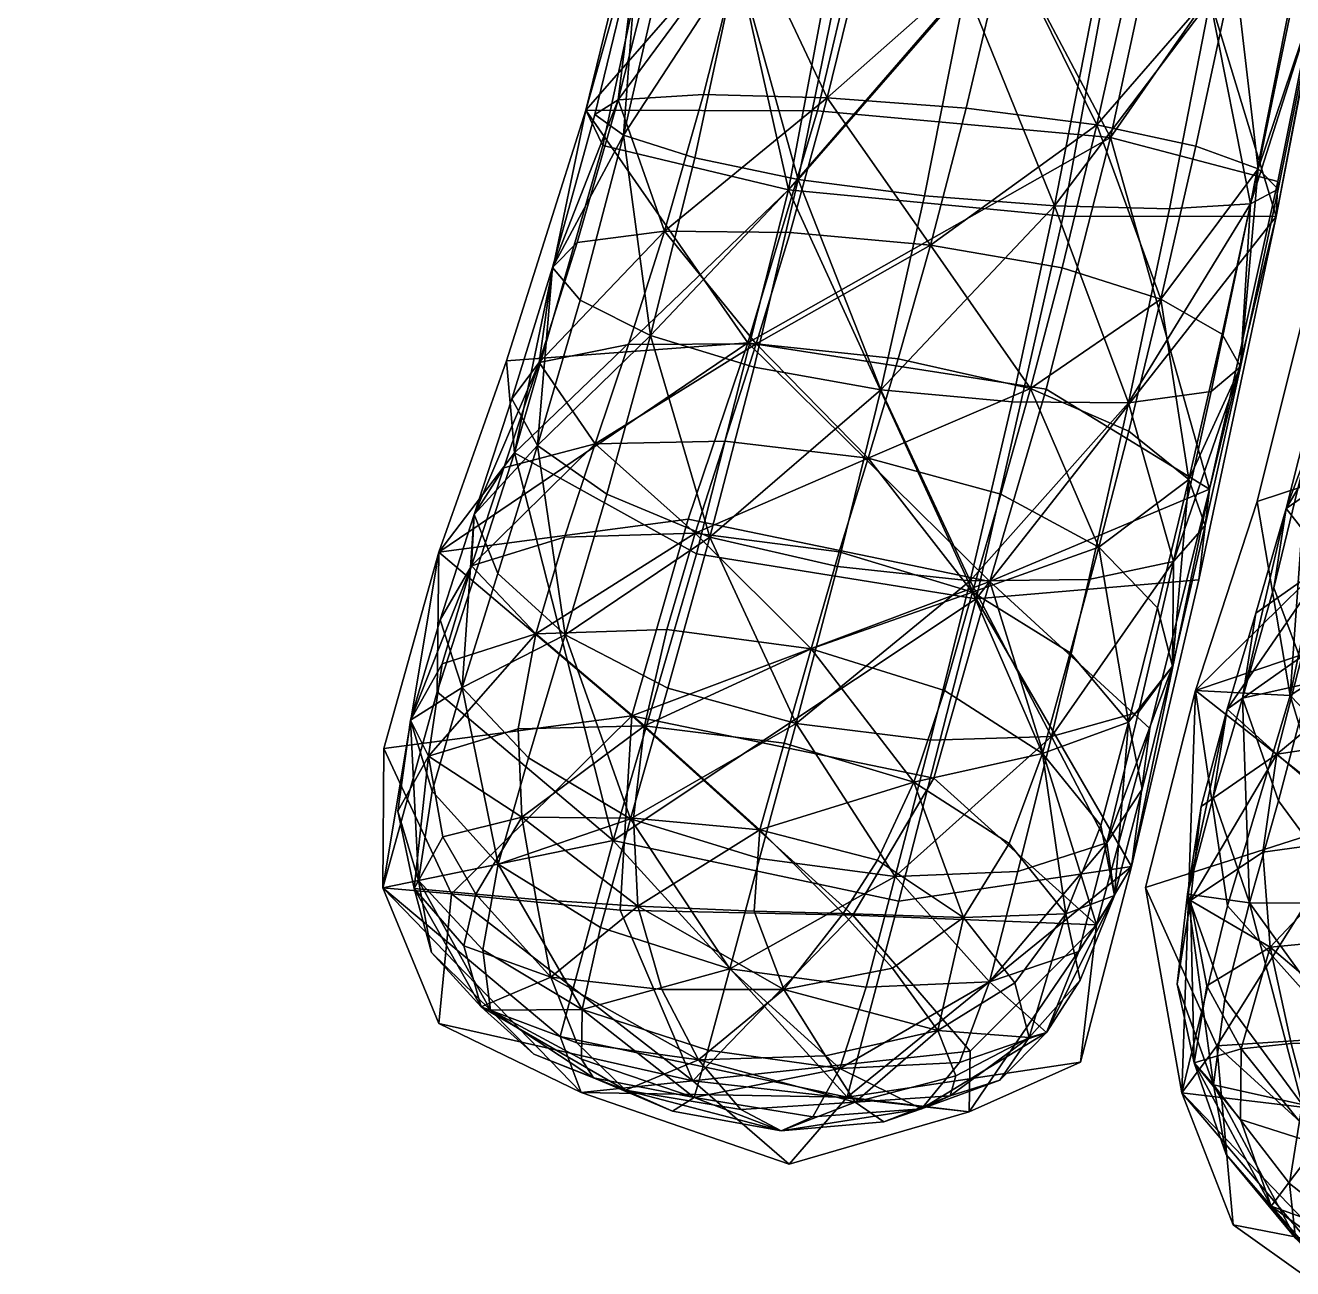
# Model space of a CAD drawing. Extents: x -333 to -8, y 0 to 313.
# Drawn here: x -164 to -102, y 104.3 to 165.1 of the extents above; entities that cross this region are included whole.
import ezdxf

# ---------------------------------------------------------------- set-up
doc = ezdxf.new("R2010")
doc.units = 0
doc.layers.add('Box02', color=7, linetype='CONTINUOUS')
doc.layers.add('Box05', color=7, linetype='CONTINUOUS')

msp = doc.modelspace()

# ---------------------------------------------------------------- meshes
at = {"layer": 'Box02', "color": 7}
mesh = msp.add_polyface(dxfattribs=at)
corners = [(-135.002457, 161.480347, 15.710072), (-128.750443, 169.968857, 12.447615), (-130.83316, 161.732666, 10.815268), (-132.871063, 169.924866, 17.25139), (-124.779327, 161.575165, 7.538316), (-122.767174, 169.745087, 9.323394), (-120.624001, 178.695328, 10.876081), (-126.579826, 178.941559, 13.835699), (-130.669769, 178.999161, 18.492725), (-130.586746, 178.530594, 31.055635), (-129.762085, 187.785858, 25.059418), (-131.863266, 178.842148, 24.570581), (-122.329628, 177.684235, 41.192852), (-125.577805, 187.409668, 37.66201), (-127.266716, 178.124603, 36.934277), (-126.195244, 157.587463, 37.713455), (-129.185684, 168.280624, 35.539112), (-131.261902, 158.635864, 33.791824), (-124.155571, 167.585678, 39.617607), (-134.73793, 159.753265, 28.169771), (-132.624451, 168.973587, 29.790005), (-134.007645, 169.557388, 23.36314), (-136.144394, 160.760986, 21.818708), (-132.743332, 155.052032, 9.33979), (-137.005722, 154.503052, 14.26797), (-126.595993, 154.98877, 5.961417), (-138.222656, 153.282318, 20.318911)]
mesh.append_faces([[corners[k] for k in face] for face in [(0, 1, 2), (1, 0, 3), (4, 1, 5), (1, 4, 2), (6, 1, 7), (8, 1, 3), (1, 8, 7), (9, 10, 11), (10, 8, 11), (12, 13, 14), (13, 9, 14), (15, 16, 17), (16, 15, 18), (19, 16, 20), (16, 19, 17), (9, 16, 14), (16, 9, 20), (12, 16, 18), (16, 12, 14), (0, 21, 3), (21, 0, 22), (8, 21, 11), (21, 8, 3), (9, 21, 20), (21, 9, 11), (19, 21, 22), (21, 19, 20), (0, 23, 24), (23, 0, 2), (4, 23, 2), (23, 4, 25), (0, 26, 22), (26, 19, 22)]], dxfattribs={"vtx0": -1})
mesh = msp.add_polyface(dxfattribs=at)
corners = [(-111.58931, 160.259583, 7.453986), (-116.042648, 169.30928, 8.250302), (-109.698235, 168.717194, 9.599916), (-117.98378, 161.065063, 6.283214), (-107.467323, 177.67012, 11.334513), (-124.779327, 161.575165, 7.538316), (-122.767174, 169.745087, 9.323394), (-104.07859, 156.395294, 29.931499), (-106.039368, 166.345581, 37.09692), (-108.031799, 156.138214, 34.74728), (-102.105949, 166.391891, 32.358551), (-113.653465, 156.286179, 37.866192), (-111.648232, 166.564728, 40.090336), (-109.749657, 176.895035, 42.098606), (-99.702538, 176.295929, 34.713448), (-126.195244, 157.587463, 37.713455), (-117.99836, 166.995895, 41.032623), (-124.155571, 167.585678, 39.617607), (-120.016853, 156.786758, 38.963249), (-122.329628, 177.684235, 41.192852), (-104.855331, 168.024551, 13.743815), (-106.738731, 159.215942, 11.454641), (-103.694878, 158.108093, 17.234737), (-101.790962, 167.336243, 19.62373), (-99.816727, 176.114914, 21.754192), (-100.782158, 166.757065, 26.181398), (-102.720551, 157.109909, 23.743835), (-119.724243, 154.372726, 4.559885), (-126.595993, 154.98877, 5.961417), (-108.449623, 151.720245, 9.395534)]
mesh.append_faces([[corners[k] for k in face] for face in [(0, 1, 2), (1, 0, 3), (1, 4, 2), (5, 1, 3), (1, 5, 6), (7, 8, 9), (8, 7, 10), (11, 8, 12), (8, 11, 9), (8, 13, 12), (14, 8, 10), (15, 16, 17), (16, 15, 18), (16, 19, 17), (13, 16, 12), (11, 16, 18), (16, 11, 12), (0, 20, 21), (20, 0, 2), (22, 20, 23), (20, 22, 21), (20, 24, 23), (4, 20, 2), (7, 25, 10), (25, 7, 26), (25, 14, 10), (24, 25, 23), (22, 25, 26), (25, 22, 23), (0, 27, 3), (5, 27, 28), (27, 5, 3), (29, 0, 21)]], dxfattribs={"vtx0": -1})
mesh = msp.add_polyface(dxfattribs=at)
corners = [(-104.07859, 156.395294, 29.931499), (-110.036102, 146.651108, 32.408031), (-106.000504, 147.20871, 27.566002), (-104.556763, 148.420822, 21.428911), (-102.720551, 157.109909, 23.743835), (-103.694878, 158.108093, 17.234737), (-105.45607, 150.015366, 15.028255), (-107.090477, 142.906677, 12.970522), (-106.28289, 140.655045, 19.237635), (-107.835732, 138.894638, 25.292974), (-108.449623, 151.720245, 9.395534), (-106.738731, 159.215942, 11.454641), (-98.438896, 162.023621, 9.340926), (-99.263176, 154.993774, -0.002012), (-99.843582, 152.035141, 6.099758), (-98.160866, 148.497162, 12.229928), (-96.838371, 159.250061, 15.635326), (-97.52227, 149.627792, -7.924218), (-100.797035, 147.535568, -2.853666), (-96.050873, 156.784317, -5.11483), (-102.328011, 141.490784, -5.504204), (-98.928879, 143.821854, -10.561425), (-93.682198, 144.59494, -14.3339), (-95.986671, 135.098862, -19.416416), (-100.273529, 138.862671, -13.072658), (-94.848473, 139.688049, -16.918539), (-103.813637, 136.366013, -8.005929), (-101.363907, 144.053955, 3.116683), (-99.636948, 139.878601, 9.06592), (-101.179283, 132.930496, 6.130481), (-102.92733, 137.60083, 0.352911), (-96.030228, 135.7052, 14.073135)]
mesh.append_faces([[corners[k] for k in face] for face in [(0, 1, 2), (0, 3, 4), (3, 0, 2), (5, 3, 6), (3, 5, 4), (7, 3, 8), (3, 7, 6), (9, 3, 2), (3, 9, 8), (7, 10, 6), (5, 10, 11), (10, 5, 6), (12, 13, 14), (15, 12, 14), (12, 15, 16), (13, 17, 18), (17, 13, 19), (20, 17, 21), (17, 20, 18), (17, 22, 21), (23, 24, 25), (22, 24, 21), (20, 24, 26), (24, 20, 21), (13, 27, 14), (27, 13, 18), (15, 27, 28), (27, 15, 14), (29, 27, 30), (27, 29, 28), (20, 27, 18), (27, 20, 30), (31, 15, 28)]], dxfattribs={"vtx0": -1})
mesh = msp.add_polyface(dxfattribs=at)
corners = [(-138.874466, 148.624191, 12.851165), (-132.743332, 155.052032, 9.33979), (-134.499908, 149.500107, 7.926891), (-137.005722, 154.503052, 14.26797), (-128.25325, 149.540482, 4.487468), (-126.595993, 154.98877, 5.961417), (-142.182587, 138.686752, 9.797695), (-136.121857, 144.650024, 6.482281), (-137.628128, 140.074921, 4.911658), (-140.602219, 143.475021, 11.385711), (-131.233841, 140.276505, 1.427459), (-129.78717, 144.784866, 3.011229), (-122.781342, 143.944244, 1.423192), (-138.222656, 153.282318, 20.318911), (-135.002457, 161.480347, 15.710072), (-134.73793, 159.753265, 28.169771), (-136.869751, 151.670547, 26.547266), (-138.946091, 144.572708, 24.908596), (-140.202759, 146.850632, 18.818165), (-126.195244, 157.587463, 37.713455), (-133.422577, 149.948441, 32.007687), (-128.356781, 148.396667, 35.754826), (-131.261902, 158.635864, 33.791824), (-130.522903, 140.076965, 33.782555), (-135.56572, 142.183731, 30.203163), (-137.58931, 135.307114, 28.394712), (-140.893143, 138.307022, 23.23987), (-142.045044, 141.195175, 17.270887)]
mesh.append_faces([[corners[k] for k in face] for face in [(0, 1, 2), (1, 0, 3), (4, 1, 5), (1, 4, 2), (6, 7, 8), (7, 6, 9), (10, 7, 11), (7, 10, 8), (4, 7, 2), (7, 4, 11), (0, 7, 9), (7, 0, 2), (12, 10, 11), (13, 14, 3), (15, 13, 16), (17, 13, 18), (13, 17, 16), (0, 13, 3), (13, 0, 18), (19, 20, 21), (20, 19, 22), (23, 20, 24), (20, 23, 21), (17, 20, 16), (20, 17, 24), (15, 20, 22), (20, 15, 16), (17, 25, 24), (25, 17, 26), (6, 27, 9), (0, 27, 18), (27, 0, 9), (17, 27, 26), (27, 17, 18)]], dxfattribs={"vtx0": -1})
mesh = msp.add_polyface(dxfattribs=at)
corners = [(-119.724243, 154.372726, 4.559885), (-111.58931, 160.259583, 7.453986), (-113.288612, 153.263397, 5.562244), (-128.25325, 149.540482, 4.487468), (-121.308594, 148.807419, 2.97499), (-126.595993, 154.98877, 5.961417), (-114.840065, 147.363022, 3.831561), (-117.675003, 137.387238, 0.480832), (-122.781342, 143.944244, 1.423192), (-116.287552, 142.192841, 2.168798), (-124.187027, 139.358337, -0.200835), (-129.78717, 144.784866, 3.011229), (-131.233841, 140.276505, 1.427459), (-126.195244, 157.587463, 37.713455), (-122.147957, 147.295959, 36.843334), (-120.016853, 156.786758, 38.963249), (-128.356781, 148.396667, 35.754826), (-113.653465, 156.286179, 37.866192), (-115.72982, 146.697144, 35.614105), (-117.783325, 137.938919, 33.391651), (-124.278908, 138.645706, 34.727459), (-130.522903, 140.076965, 33.782555), (-110.036102, 146.651108, 32.408031), (-104.07859, 156.395294, 29.931499), (-108.031799, 156.138214, 34.74728), (-107.835732, 138.894638, 25.292974), (-111.985741, 138.005569, 30.128902), (-106.000504, 147.20871, 27.566002), (-108.449623, 151.720245, 9.395534), (-110.021782, 145.269394, 7.499284), (-107.090477, 142.906677, 12.970522), (-111.489006, 139.595337, 5.698683)]
mesh.append_faces([[corners[k] for k in face] for face in [(0, 1, 2), (3, 0, 4), (0, 3, 5), (6, 0, 2), (0, 6, 4), (7, 8, 9), (8, 7, 10), (6, 8, 4), (8, 6, 9), (3, 8, 11), (8, 3, 4), (12, 8, 10), (13, 14, 15), (14, 13, 16), (17, 14, 18), (14, 17, 15), (19, 14, 20), (14, 19, 18), (21, 14, 16), (14, 21, 20), (22, 23, 24), (25, 22, 26), (22, 25, 27), (19, 22, 18), (22, 19, 26), (17, 22, 24), (22, 17, 18), (1, 28, 2), (6, 28, 29), (28, 6, 2), (28, 30, 29), (30, 31, 29), (6, 31, 9), (31, 6, 29)]], dxfattribs={"vtx0": -1})
mesh = msp.add_polyface(dxfattribs=at)
corners = [(-113.814201, 130.322922, 27.959616), (-111.102196, 125.13401, 21.147921), (-109.548286, 131.515549, 23.143311), (-121.445908, 123.480232, 29.26597), (-119.720009, 130.152832, 31.256414), (-117.783325, 137.938919, 33.391651), (-111.985741, 138.005569, 30.128902), (-107.835732, 138.894638, 25.292974), (-130.522903, 140.076965, 33.782555), (-126.296967, 130.958221, 32.670204), (-124.278908, 138.645706, 34.727459), (-117.675003, 137.387238, 0.480832), (-111.489006, 139.595337, 5.698683), (-112.885078, 134.430054, 3.926523), (-116.287552, 142.192841, 2.168798), (-110.042679, 131.03598, 9.166255), (-108.614037, 136.630676, 11.027777), (-107.090477, 142.906677, 12.970522), (-107.891014, 133.777771, 17.171009), (-109.373245, 127.754234, 15.230049), (-106.28289, 140.655045, 19.237635), (-125.57019, 134.624817, -2.002418), (-124.187027, 139.358337, -0.200835), (-119.046303, 132.580627, -1.325472), (-131.233841, 140.276505, 1.427459), (-120.546402, 128.101608, -2.526585), (-126.883804, 130.005417, -3.241202), (-114.243782, 129.505493, 2.115592), (-111.392334, 125.97123, 7.352196)]
mesh.append_faces([[corners[k] for k in face] for face in [(0, 1, 2), (3, 0, 4), (5, 0, 6), (0, 5, 4), (7, 0, 2), (0, 7, 6), (8, 9, 10), (5, 9, 4), (9, 5, 10), (9, 3, 4), (11, 12, 13), (12, 11, 14), (15, 12, 16), (12, 15, 13), (12, 17, 16), (1, 18, 2), (18, 1, 19), (7, 18, 20), (18, 7, 2), (17, 18, 16), (18, 17, 20), (15, 18, 19), (18, 15, 16), (11, 21, 22), (21, 11, 23), (21, 24, 22), (25, 21, 23), (21, 25, 26), (11, 27, 23), (27, 11, 13), (27, 25, 23), (15, 27, 13), (27, 15, 28)]], dxfattribs={"vtx0": -1})
mesh = msp.add_polyface(dxfattribs=at)
corners = [(-134.399734, 126.305435, 29.960417), (-137.58931, 135.307114, 28.394712), (-139.391342, 129.283981, 26.598793), (-132.576309, 132.692001, 31.837471), (-142.63707, 132.720734, 21.527176), (-140.893143, 138.307022, 23.23987), (-130.522903, 140.076965, 33.782555), (-135.56572, 142.183731, 30.203163), (-142.045044, 141.195175, 17.270887), (-142.182587, 138.686752, 9.797695), (-143.709854, 136.045166, 15.631506), (-126.296967, 130.958221, 32.670204), (-131.233841, 140.276505, 1.427459), (-125.57019, 134.624817, -2.002418), (-132.629349, 135.569962, -0.369076), (-133.722031, 130.857422, -1.706408), (-126.883804, 130.005417, -3.241202), (-139.037689, 135.347916, 3.120736), (-143.609116, 133.890594, 8.013184), (-137.628128, 140.074921, 4.911658), (-144.277252, 129.371658, 6.483371), (-139.888351, 130.706375, 1.699131), (-139.717911, 126.387604, 1.236454), (-128.080841, 125.761826, -3.176834), (-145.157547, 131.129868, 13.854444), (-144.104065, 127.66111, 19.756632), (-145.783264, 126.672653, 12.15429), (-140.869827, 124.079697, 24.83186)]
mesh.append_faces([[corners[k] for k in face] for face in [(0, 1, 2), (1, 0, 3), (4, 1, 5), (1, 4, 2), (6, 1, 3), (1, 6, 7), (8, 9, 10), (4, 8, 10), (8, 4, 5), (0, 11, 3), (11, 6, 3), (12, 13, 14), (15, 13, 16), (13, 15, 14), (9, 17, 18), (17, 9, 19), (20, 17, 21), (17, 20, 18), (15, 17, 14), (17, 15, 21), (12, 17, 19), (17, 12, 14), (15, 22, 21), (22, 20, 21), (23, 15, 16), (9, 24, 10), (24, 9, 18), (4, 24, 25), (24, 4, 10), (20, 24, 18), (24, 20, 26), (4, 27, 2), (27, 4, 25)]], dxfattribs={"vtx0": -1})
mesh = msp.add_polyface(dxfattribs=at)
corners = [(-105.211472, 131.667862, -10.411153), (-100.273529, 138.862671, -13.072658), (-101.559029, 134.246338, -15.504119), (-103.813637, 136.366013, -8.005929), (-95.986671, 135.098862, -19.416416), (-101.179283, 132.930496, 6.130481), (-96.030228, 135.7052, 14.073135), (-99.636948, 139.878601, 9.06592), (-97.536316, 128.258362, 10.949076), (-104.113487, 122.190445, 0.894049), (-99.015419, 122.17849, 8.074202), (-102.700577, 127.189056, 3.410798), (-92.450859, 124.362946, 13.929263), (-104.461319, 132.196518, -2.230346), (-105.893326, 127.361839, -4.671872), (-102.328011, 141.490784, -5.504204), (-102.92733, 137.60083, 0.352911), (-102.788185, 129.468994, -17.90202), (-106.47905, 126.902954, -12.772182), (-107.014198, 122.310135, -14.731026), (-103.468254, 124.676796, -19.765398), (-98.024429, 125.420776, -23.638327), (-97.150772, 130.317322, -21.854252), (-103.106476, 120.015923, -20.593309), (-98.291328, 120.486542, -24.174927), (-92.563034, 119.999184, -25.959364), (-107.150818, 122.617508, -7.010459)]
mesh.append_faces([[corners[k] for k in face] for face in [(0, 1, 2), (1, 0, 3), (1, 4, 2), (5, 6, 7), (6, 5, 8), (9, 10, 11), (5, 10, 8), (10, 5, 11), (10, 12, 8), (0, 13, 3), (13, 0, 14), (15, 13, 16), (13, 15, 3), (5, 13, 11), (13, 5, 16), (9, 13, 14), (13, 9, 11), (0, 17, 18), (17, 0, 2), (19, 17, 20), (17, 19, 18), (21, 17, 22), (17, 21, 20), (4, 17, 2), (17, 4, 22), (21, 23, 20), (23, 21, 24), (23, 19, 20), (21, 25, 24), (0, 26, 14), (26, 0, 18), (26, 9, 14), (19, 26, 18)]], dxfattribs={"vtx0": -1})
mesh = msp.add_polyface(dxfattribs=at)
corners = [(-141.9599, 122.622437, 5.585028), (-138.300003, 118.55751, 6.15556), (-142.554443, 120.094604, 8.966642), (-139.022949, 122.351387, 2.474626), (-141.702255, 117.106277, 13.656604), (-137.018631, 115.337257, 11.10144), (-134.648361, 113.021912, 16.134468), (-139.12233, 114.794052, 18.092718), (-139.717911, 126.387604, 1.236454), (-143.582382, 125.415016, 5.659444), (-134.041779, 122.020447, -0.400814), (-144.277252, 129.371658, 6.483371), (-144.775085, 123.288551, 17.889696), (-145.157547, 131.129868, 13.854444), (-145.783264, 126.672653, 12.15429), (-144.104065, 127.66111, 19.756632), (-140.869827, 124.079697, 24.83186), (-134.399734, 126.305435, 29.960417), (-139.391342, 129.283981, 26.598793), (-136.757904, 116.974998, 26.181217), (-141.621414, 119.898537, 22.867434), (-135.8759, 120.980988, 28.192234), (-136.212143, 113.636108, 20.957413), (-141.242798, 116.944794, 20.479048), (-136.798859, 114.543884, 23.575684), (-144.131119, 119.763496, 15.887855), (-144.982224, 122.896942, 10.745621)]
mesh.append_faces([[corners[k] for k in face] for face in [(0, 1, 2), (1, 0, 3), (4, 1, 5), (1, 4, 2), (4, 6, 7), (6, 4, 5), (0, 8, 3), (8, 0, 9), (8, 10, 3), (11, 8, 9), (12, 13, 14), (13, 12, 15), (16, 17, 18), (19, 16, 20), (16, 19, 21), (12, 16, 15), (16, 12, 20), (22, 23, 7), (23, 22, 24), (4, 23, 25), (23, 4, 7), (12, 23, 20), (23, 12, 25), (19, 23, 24), (23, 19, 20), (0, 26, 9), (26, 0, 2), (11, 26, 14), (26, 11, 9), (12, 26, 25), (26, 12, 14), (4, 26, 2), (26, 4, 25)]], dxfattribs={"vtx0": -1})
mesh = msp.add_polyface(dxfattribs=at)
corners = [(-134.041779, 122.020447, -0.400814), (-126.893204, 117.956734, 1.849956), (-132.864426, 117.955086, 3.415591), (-128.353302, 121.782715, -1.562163), (-131.072876, 114.516411, 8.596835), (-124.857628, 114.703697, 6.517253), (-138.300003, 118.55751, 6.15556), (-137.018631, 115.337257, 11.10144), (-139.022949, 122.351387, 2.474626), (-136.212143, 113.636108, 20.957413), (-134.648361, 113.021912, 16.134468), (-132.349152, 112.000954, 20.697716), (-139.12233, 114.794052, 18.092718), (-127.029976, 111.030083, 19.288334), (-129.011841, 112.085876, 14.203107), (-123.403671, 112.44342, 11.897456), (-126.296967, 130.958221, 32.670204), (-134.399734, 126.305435, 29.960417), (-128.089386, 124.355698, 30.726147), (-139.717911, 126.387604, 1.236454), (-134.260254, 126.331078, -1.912569), (-133.722031, 130.857422, -1.706408), (-128.080841, 125.761826, -3.176834), (-140.869827, 124.079697, 24.83186), (-135.8759, 120.980988, 28.192234), (-129.543411, 118.960358, 28.949865), (-124.153648, 114.080467, 25.491594), (-130.620209, 114.990356, 26.92477), (-136.757904, 116.974998, 26.181217), (-131.280945, 112.663834, 24.234268), (-136.798859, 114.543884, 23.575684), (-125.475929, 111.715668, 22.906448)]
mesh.append_faces([[corners[k] for k in face] for face in [(0, 1, 2), (1, 0, 3), (4, 1, 5), (1, 4, 2), (4, 6, 2), (6, 4, 7), (0, 6, 8), (6, 0, 2), (9, 10, 11), (10, 9, 12), (13, 10, 14), (10, 13, 11), (4, 10, 7), (10, 4, 14), (4, 15, 14), (16, 17, 18), (0, 19, 20), (19, 21, 20), (21, 22, 20), (0, 22, 3), (22, 0, 20), (17, 23, 24), (17, 25, 18), (25, 17, 24), (26, 25, 27), (28, 25, 24), (25, 28, 27), (9, 29, 30), (29, 9, 11), (28, 29, 27), (29, 28, 30), (29, 26, 27), (13, 29, 11), (29, 13, 31)]], dxfattribs={"vtx0": -1})
mesh = msp.add_polyface(dxfattribs=at)
corners = [(-123.991295, 121.667221, -1.21386), (-126.893204, 117.956734, 1.849956), (-128.353302, 121.782715, -1.562163), (-121.580132, 118.989616, 1.042831), (-119.369492, 115.944283, 5.230914), (-124.857628, 114.703697, 6.517253), (-118.756905, 112.751434, 14.37573), (-123.403671, 112.44342, 11.897456), (-118.482368, 113.735016, 10.310377), (-122.013863, 111.478233, 16.802391), (-131.072876, 114.516411, 8.596835), (-127.029976, 111.030083, 19.288334), (-129.011841, 112.085876, 14.203107), (-121.445908, 123.480232, 29.26597), (-126.296967, 130.958221, 32.670204), (-128.089386, 124.355698, 30.726147), (-128.080841, 125.761826, -3.176834), (-122.320229, 124.278786, -2.398974), (-120.546402, 128.101608, -2.526585), (-126.883804, 130.005417, -3.241202), (-129.543411, 118.960358, 28.949865), (-122.867058, 118.062386, 27.477901), (-124.153648, 114.080467, 25.491594), (-116.841515, 118.331566, 24.149471), (-118.303543, 114.381203, 22.275187), (-120.170738, 112.110451, 20.043896), (-116.327019, 113.516243, 15.851646), (-125.475929, 111.715668, 22.906448), (-131.280945, 112.663834, 24.234268), (-118.118988, 121.480865, 0.578385)]
mesh.append_faces([[corners[k] for k in face] for face in [(0, 1, 2), (1, 0, 3), (4, 1, 3), (1, 4, 5), (6, 7, 8), (7, 6, 9), (4, 7, 5), (7, 4, 8), (7, 10, 5), (11, 7, 9), (7, 11, 12), (13, 14, 15), (0, 16, 17), (16, 0, 2), (18, 16, 19), (16, 18, 17), (13, 20, 21), (20, 13, 15), (20, 22, 21), (22, 23, 21), (23, 22, 24), (23, 13, 21), (6, 25, 9), (25, 6, 26), (11, 25, 27), (25, 11, 9), (22, 25, 24), (25, 22, 27), (22, 28, 27), (0, 29, 3), (29, 0, 17), (29, 4, 3), (18, 29, 17)]], dxfattribs={"vtx0": -1})
mesh = msp.add_polyface(dxfattribs=at)
corners = [(-111.102196, 125.13401, 21.147921), (-113.814201, 130.322922, 27.959616), (-115.454964, 123.724495, 25.949898), (-121.445908, 123.480232, 29.26597), (-116.841515, 118.331566, 24.149471), (-112.461487, 119.812462, 19.337711), (-114.058861, 115.842644, 17.607382), (-118.303543, 114.381203, 22.275187), (-120.170738, 112.110451, 20.043896), (-116.327019, 113.516243, 15.851646), (-110.721664, 122.549614, 13.415761), (-109.373245, 127.754234, 15.230049), (-110.042679, 131.03598, 9.166255), (-111.392334, 125.97123, 7.352196), (-113.100594, 121.649338, 5.895488), (-112.408615, 118.414909, 11.820029), (-120.546402, 128.101608, -2.526585), (-114.243782, 129.505493, 2.115592), (-115.882599, 125.097244, 0.816132), (-119.369492, 115.944283, 5.230914), (-118.118988, 121.480865, 0.578385), (-115.605064, 118.283241, 5.106026), (-118.756905, 112.751434, 14.37573), (-114.906433, 115.601105, 10.534736), (-118.482368, 113.735016, 10.310377), (-107.150818, 122.617508, -7.010459), (-107.014198, 122.310135, -14.731026), (-107.653824, 118.20475, -9.126218), (-106.822395, 114.364784, -10.899258)]
mesh.append_faces([[corners[k] for k in face] for face in [(0, 1, 2), (1, 3, 2), (0, 4, 5), (4, 0, 2), (6, 4, 7), (4, 6, 5), (3, 4, 2), (6, 8, 9), (8, 6, 7), (0, 10, 11), (10, 0, 5), (12, 10, 13), (10, 12, 11), (14, 10, 15), (10, 14, 13), (6, 10, 5), (10, 6, 15), (16, 17, 18), (14, 17, 13), (17, 14, 18), (19, 20, 21), (14, 20, 18), (20, 14, 21), (20, 16, 18), (22, 23, 9), (23, 22, 24), (6, 23, 15), (23, 6, 9), (14, 23, 21), (23, 14, 15), (19, 23, 24), (23, 19, 21), (25, 26, 27), (26, 28, 27)]], dxfattribs={"vtx0": -1})
mesh = msp.add_polyface(dxfattribs=at)
corners = [(-97.682365, 115.430412, -22.962629), (-90.48317, 110.368874, -21.532265), (-95.928436, 110.168144, -19.500034), (-92.43399, 115.295319, -24.584095), (-104.525513, 115.040253, -16.313509), (-100.775612, 110.385216, -16.293953), (-104.561371, 111.593102, -13.048772), (-102.082413, 115.310638, -19.673557), (-95.204315, 112.700523, 8.227141), (-99.015419, 122.17849, 8.074202), (-100.380844, 117.015923, 5.466942), (-93.889854, 117.999718, 10.916573), (-104.113487, 122.190445, 0.894049), (-87.807884, 115.487617, 11.094615), (-92.450859, 124.362946, 13.929263), (-103.106476, 120.015923, -20.593309), (-106.214737, 118.128334, -15.929693), (-98.291328, 120.486542, -24.174927), (-107.014198, 122.310135, -14.731026), (-92.563034, 119.999184, -25.959364), (-88.280334, 115.014458, -24.581453), (-107.150818, 122.617508, -7.010459), (-105.330711, 117.470795, -1.432579), (-105.87336, 113.280769, -3.697749), (-107.653824, 118.20475, -9.126218), (-101.545944, 112.320961, 3.145729), (-96.323753, 108.026146, 5.908748), (-102.158989, 108.458275, 0.807593), (-106.822395, 114.364784, -10.899258), (-105.262535, 109.870934, -6.030129), (-103.062759, 107.350105, -8.619135)]
mesh.append_faces([[corners[k] for k in face] for face in [(0, 1, 2), (1, 0, 3), (4, 5, 6), (5, 4, 7), (0, 5, 7), (5, 0, 2), (8, 9, 10), (9, 8, 11), (9, 12, 10), (8, 13, 11), (13, 14, 11), (4, 15, 7), (15, 4, 16), (0, 15, 17), (15, 0, 7), (18, 15, 16), (19, 20, 3), (0, 19, 3), (19, 0, 17), (12, 21, 22), (23, 21, 24), (21, 23, 22), (8, 25, 26), (25, 8, 10), (23, 25, 22), (25, 23, 27), (12, 25, 10), (25, 12, 22), (4, 28, 16), (28, 4, 6), (28, 18, 16), (23, 28, 29), (28, 23, 24), (30, 28, 6)]], dxfattribs={"vtx0": -1})
mesh = msp.add_polyface(dxfattribs=at)
corners = [(-90.48317, 110.368874, -21.532265), (-93.481537, 105.31057, -14.677122), (-95.928436, 110.168144, -19.500034), (-103.062759, 107.350105, -8.619135), (-100.775612, 110.385216, -16.293953), (-98.838509, 105.827019, -11.654202), (-104.561371, 111.593102, -13.048772), (-96.894905, 101.958168, -1.973521), (-95.923538, 102.223412, -6.954017), (-93.205246, 100.1343, -2.635859), (-100.01078, 103.86657, -4.535326), (-88.320274, 99.237862, -4.517128), (-90.79364, 101.468513, -9.383857), (-97.056282, 104.448357, 3.551151), (-101.545944, 112.320961, 3.145729), (-102.158989, 108.458275, 0.807593), (-96.323753, 108.026146, 5.908748), (-101.868263, 105.792503, -1.850441), (-97.210007, 102.438896, 0.744104), (-105.262535, 109.870934, -6.030129), (-105.87336, 113.280769, -3.697749), (-106.822395, 114.364784, -10.899258), (-95.204315, 112.700523, 8.227141), (-90.191353, 105.444481, 6.04075), (-89.092773, 110.106483, 8.354976), (-91.110779, 101.962029, 3.694255), (-91.8582, 100.11956, 0.857808)]
mesh.append_faces([[corners[k] for k in face] for face in [(0, 1, 2), (3, 4, 5), (4, 3, 6), (1, 4, 2), (4, 1, 5), (7, 8, 9), (8, 7, 10), (11, 8, 12), (8, 11, 9), (1, 8, 5), (8, 1, 12), (3, 8, 10), (8, 3, 5), (13, 14, 15), (14, 13, 16), (7, 17, 10), (17, 7, 18), (3, 17, 19), (17, 3, 10), (20, 17, 15), (17, 20, 19), (13, 17, 18), (17, 13, 15), (21, 3, 19), (22, 23, 24), (23, 22, 16), (13, 23, 16), (23, 13, 25), (7, 26, 18), (26, 7, 9), (13, 26, 25), (26, 13, 18), (11, 26, 9)]], dxfattribs={"vtx0": -1})
at = {"layer": 'Box05', "color": 7}
mesh = msp.add_polyface(dxfattribs=at)
corners = [(-155.153381, 186.082458, -170.260971), (-142.397293, 188.781128, -173.802994), (-143.63324, 184.571976, -163.40657), (-150.341873, 189.617111, -181.960907), (-158.073181, 196.061615, -181.312775), (-164.004501, 194.767624, -174.301331), (-162.831284, 196.088058, -162.110565), (-157.295883, 189.722488, -155.746994), (-147.82196, 188.908981, -153.812057), (-127.519585, 196.637207, -149.415192), (-121.023232, 178.757401, -157.600113), (-132.139664, 179.208282, -149.635925), (-136.586472, 160.964996, -152.722107), (-125.25238, 160.944809, -161.357056), (-131.543625, 178.817078, -136.057144), (-127.845444, 196.480927, -135.759735), (-120.162392, 196.34967, -123.681023), (-122.759743, 177.991043, -124.959724), (-126.678505, 157.07515, -128.694412), (-135.760834, 159.239273, -139.23793), (-128.664017, 149.585541, -164.249786), (-145.313736, 200.363602, -182.511246), (-135.451981, 195.770096, -173.318146), (-163.964951, 206.503174, -171.522446), (-154.316956, 200.500031, -146.754517), (-142.9543, 195.986511, -145.613266), (-129.895538, 207.782394, -169.489243), (-135.665741, 194.360474, -157.743317)]
mesh.append_faces([[corners[k] for k in face] for face in [(0, 1, 2), (1, 0, 3), (0, 4, 3), (4, 0, 5), (0, 6, 5), (6, 0, 7), (0, 8, 7), (8, 0, 2), (9, 10, 11), (10, 12, 11), (12, 10, 13), (14, 9, 11), (9, 14, 15), (14, 16, 15), (16, 14, 17), (14, 18, 17), (18, 14, 19), (14, 12, 19), (12, 14, 11), (20, 12, 13), (4, 21, 3), (21, 1, 3), (1, 21, 22), (6, 23, 5), (23, 4, 5), (24, 8, 25), (8, 24, 7), (24, 6, 7), (26, 27, 22), (27, 1, 22), (1, 27, 2), (27, 8, 2), (8, 27, 25)]], dxfattribs={"vtx0": -1})
mesh = msp.add_polyface(dxfattribs=at)
corners = [(-121.023232, 178.757401, -157.600113), (-100.202675, 195.327515, -157.558823), (-106.979141, 177.901535, -157.27417), (-110.915833, 159.633453, -161.873093), (-125.25238, 160.944809, -161.357056), (-109.312599, 177.137421, -124.439636), (-120.162392, 196.34967, -123.681023), (-122.759743, 177.991043, -124.959724), (-90.017952, 194.348297, -127.572029), (-106.713875, 196.337814, -121.685555), (-98.793121, 176.688797, -132.209671), (-102.809143, 155.776154, -137.187271), (-113.242599, 155.780045, -128.881378), (-126.678505, 157.07515, -128.694412), (-98.792206, 177.077744, -145.982605), (-96.127808, 186.50267, -143.825165), (-102.734146, 157.485596, -151.000504), (-88.304955, 176.487381, -171.46579), (-68.922997, 196.98851, -172.030243), (-75.044106, 175.424438, -173.056351), (-97.573219, 174.979828, -161.987198), (-100.551567, 154.636459, -168.407211), (-91.617775, 157.077728, -177.593674), (-78.898079, 154.721283, -179.289261), (-72.334625, 166.205368, -139.913681), (-87.50296, 167.27095, -138.072678), (-90.001343, 140.244492, -145.705048), (-96.610855, 171.051727, -148.143341), (-99.019951, 147.426544, -155.204193)]
mesh.append_faces([[corners[k] for k in face] for face in [(0, 1, 2), (0, 3, 4), (3, 0, 2), (5, 6, 7), (5, 8, 9), (8, 5, 10), (5, 11, 10), (11, 5, 12), (5, 13, 12), (13, 5, 7), (14, 8, 10), (8, 14, 15), (14, 1, 15), (1, 14, 2), (14, 3, 2), (3, 14, 16), (14, 11, 16), (11, 14, 10), (17, 18, 19), (1, 17, 20), (17, 21, 20), (21, 17, 22), (17, 23, 22), (23, 17, 19), (24, 8, 25), (26, 24, 25), (27, 1, 20), (1, 27, 15), (27, 8, 15), (8, 27, 25), (27, 26, 25), (27, 21, 28), (21, 27, 20)]], dxfattribs={"vtx0": -1})
mesh = msp.add_polyface(dxfattribs=at)
corners = [(-106.083748, 142.434814, -155.263733), (-102.809143, 155.776154, -137.187271), (-106.600029, 137.986801, -141.938477), (-102.734146, 157.485596, -151.000504), (-110.915833, 159.633453, -161.873093), (-109.887901, 123.974739, -146.171722), (-72.334625, 166.205368, -139.913681), (-90.001343, 140.244492, -145.705048), (-76.474159, 137.886826, -147.630188), (-96.610855, 171.051727, -148.143341), (-99.019951, 147.426544, -155.204193), (-94.169334, 144.972885, -183.048904), (-78.898079, 154.721283, -179.289261), (-81.019379, 141.787323, -185.290283), (-91.617775, 157.077728, -177.593674), (-100.551567, 154.636459, -168.407211), (-103.750397, 141.824112, -173.752747), (-106.76931, 132.580811, -178.520782), (-96.405075, 136.072876, -188.073837), (-82.589996, 132.542252, -190.818939), (-102.133698, 132.32872, -161.27478), (-92.965927, 122.821068, -152.629089), (-95.770172, 111.511726, -158.42627), (-105.191864, 122.052528, -166.478729), (-79.893776, 119.63562, -154.829803), (-71.929413, 132.279785, -176.603943), (-98.770454, 126.277779, -192.910812), (-84.791916, 122.905754, -195.63472), (-109.207886, 122.944527, -183.208282), (-107.434212, 112.892227, -170.939697), (-75.942268, 112.842224, -186.967438), (-73.814888, 122.002464, -182.437149)]
mesh.append_faces([[corners[k] for k in face] for face in [(0, 1, 2), (1, 0, 3), (0, 4, 3), (5, 0, 2), (6, 7, 8), (7, 9, 10), (11, 12, 13), (12, 11, 14), (11, 15, 14), (15, 11, 16), (11, 17, 16), (17, 11, 18), (11, 19, 18), (19, 11, 13), (20, 15, 16), (15, 20, 10), (20, 7, 10), (7, 20, 21), (20, 22, 21), (22, 20, 23), (20, 17, 23), (17, 20, 16), (24, 7, 21), (7, 24, 8), (12, 25, 13), (25, 19, 13), (26, 19, 27), (19, 26, 18), (26, 17, 18), (17, 26, 28), (29, 17, 28), (17, 29, 23), (30, 19, 31), (19, 30, 27)]], dxfattribs={"vtx0": -1})
mesh = msp.add_polyface(dxfattribs=at)
corners = [(-128.664017, 149.585541, -164.249786), (-110.915833, 159.633453, -161.873093), (-114.064758, 147.327179, -165.386169), (-125.25238, 160.944809, -161.357056), (-136.586472, 160.964996, -152.722107), (-140.470428, 148.712875, -155.417542), (-143.771515, 139.342041, -158.345612), (-131.581467, 140.959702, -167.163605), (-116.815117, 137.904602, -168.613342), (-140.072906, 144.212204, -142.452423), (-135.760834, 159.239273, -139.23793), (-126.678505, 157.07515, -128.694412), (-131.178085, 139.267181, -132.69014), (-135.240921, 125.235497, -136.577713), (-143.865326, 132.513626, -145.806519), (-117.49263, 137.061493, -133.466385), (-113.242599, 155.780045, -128.881378), (-102.809143, 155.776154, -137.187271), (-106.600029, 137.986801, -141.938477), (-109.887901, 123.974739, -146.171722), (-121.276253, 122.268761, -137.690598), (-106.083748, 142.434814, -155.263733), (-108.992393, 130.714828, -159.047668), (-134.328049, 131.347427, -170.983841), (-119.556122, 128.287628, -172.354553), (-146.469727, 129.742569, -162.129654), (-146.52359, 122.92128, -149.406082), (-111.611488, 121.114998, -162.627716)]
mesh.append_faces([[corners[k] for k in face] for face in [(0, 1, 2), (1, 0, 3), (4, 0, 5), (0, 6, 5), (6, 0, 7), (0, 8, 7), (8, 0, 2), (9, 4, 5), (4, 9, 10), (9, 11, 10), (11, 9, 12), (9, 13, 12), (13, 9, 14), (9, 6, 14), (6, 9, 5), (15, 11, 12), (11, 15, 16), (15, 17, 16), (17, 15, 18), (15, 19, 18), (15, 13, 20), (13, 15, 12), (1, 21, 2), (21, 8, 2), (8, 21, 22), (21, 19, 22), (23, 8, 24), (8, 23, 7), (23, 6, 7), (6, 23, 25), (26, 6, 25), (6, 26, 14), (27, 8, 22), (8, 27, 24)]], dxfattribs={"vtx0": -1})
mesh = msp.add_polyface(dxfattribs=at)
corners = [(-131.350296, 113.478638, -159.617096), (-123.524979, 121.584831, -170.195724), (-117.783348, 114.936043, -163.61412), (-134.914185, 121.827484, -170.278885), (-143.159683, 122.63298, -162.767456), (-143.775864, 116.291, -153.819992), (-136.822266, 112.918549, -145.975479), (-126.64502, 109.399551, -147.155228), (-117.836021, 111.959511, -153.129395), (-109.887901, 123.974739, -146.171722), (-117.49263, 137.061493, -133.466385), (-121.276253, 122.268761, -137.690598), (-134.328049, 131.347427, -170.983841), (-146.469727, 129.742569, -162.129654), (-119.556122, 128.287628, -172.354553), (-146.52359, 122.92128, -149.406082), (-135.240921, 125.235497, -136.577713), (-143.865326, 132.513626, -145.806519), (-137.849442, 115.648407, -139.987915), (-123.80703, 112.688858, -141.049973), (-112.394875, 114.393944, -149.59549), (-111.611488, 121.114998, -162.627716), (-108.992393, 130.714828, -159.047668)]
mesh.append_faces([[corners[k] for k in face] for face in [(0, 1, 2), (1, 0, 3), (0, 4, 3), (4, 0, 5), (0, 6, 5), (6, 0, 7), (0, 8, 7), (8, 0, 2), (9, 10, 11), (12, 4, 13), (4, 12, 3), (12, 1, 3), (1, 12, 14), (15, 16, 17), (16, 15, 18), (15, 6, 18), (6, 15, 5), (15, 4, 5), (4, 15, 13), (19, 16, 18), (16, 19, 11), (19, 9, 11), (9, 19, 20), (19, 8, 20), (8, 19, 7), (19, 6, 7), (6, 19, 18), (21, 9, 20), (9, 21, 22), (21, 1, 14), (1, 21, 2), (21, 8, 2), (8, 21, 20)]], dxfattribs={"vtx0": -1})
mesh = msp.add_polyface(dxfattribs=at)
corners = [(-93.729622, 104.265205, -182.937729), (-87.964424, 115.159943, -193.608536), (-81.513275, 106.397125, -187.899414), (-98.725349, 115.653313, -192.789032), (-105.722206, 115.188133, -184.570755), (-104.925278, 106.434288, -175.983948), (-97.326035, 101.016121, -168.905731), (-87.713203, 97.178108, -171.09433), (-80.276718, 100.989059, -177.582932), (-72.884026, 111.475189, -170.065735), (-79.893776, 119.63562, -154.829803), (-82.601669, 107.982117, -160.842026), (-95.770172, 111.511726, -158.42627), (-92.965927, 122.821068, -152.629089), (-98.770454, 126.277779, -192.910812), (-109.207886, 122.944527, -183.208282), (-84.791916, 122.905754, -195.63472), (-107.434212, 112.892227, -170.939697), (-105.191864, 122.052528, -166.478729), (-97.787544, 102.827431, -162.67804), (-84.606018, 99.456673, -164.996307), (-74.965607, 102.791199, -174.293213), (-75.942268, 112.842224, -186.967438)]
mesh.append_faces([[corners[k] for k in face] for face in [(0, 1, 2), (1, 0, 3), (0, 4, 3), (4, 0, 5), (0, 6, 5), (6, 0, 7), (0, 8, 7), (8, 0, 2), (9, 10, 11), (10, 12, 11), (12, 10, 13), (14, 4, 15), (4, 14, 3), (14, 1, 3), (1, 14, 16), (17, 12, 18), (12, 17, 19), (17, 6, 19), (6, 17, 5), (17, 4, 5), (4, 17, 15), (20, 12, 19), (12, 20, 11), (20, 9, 11), (9, 20, 21), (20, 8, 21), (8, 20, 7), (20, 6, 7), (6, 20, 19), (22, 1, 16), (1, 22, 2), (22, 8, 2), (8, 22, 21)]], dxfattribs={"vtx0": -1})

doc.saveas('drawing.dxf')
